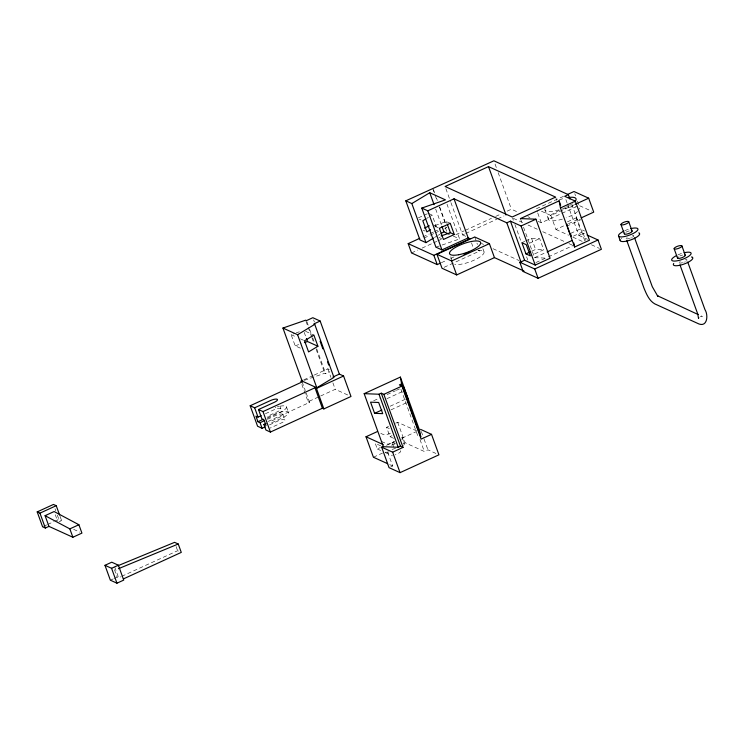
<?xml version="1.0" encoding="UTF-8"?>
<svg xmlns="http://www.w3.org/2000/svg" width="744" height="744" viewBox="0 0 744 744"><rect width="100%" height="100%" fill="white"/><g stroke="black" fill="none" stroke-linecap="round" stroke-linejoin="round"><path stroke-width="0.56" stroke-dasharray="3.72 2.79" d="M426.545 218.494L428.414 217.36M429.353 216.792L432.152 215.1L436.198 226.269L433.389 227.962M434.468 237.522L437.305 235.811M438.244 235.234L440.132 234.1M418.388 217.843L423.317 215.583M424.303 215.128L427.27 213.779M422.918 236.88L429.232 233.988M430.283 233.504L433.445 232.054M434.496 231.57L437.649 230.129M424.089 238.015L429.269 235.643M430.302 235.169L434.44 233.272M435.473 232.798L438.579 231.375M444.782 228.529L446.856 227.58L445.024 226.753M411.544 252.941L417.858 250.049M422.071 248.115L432.599 243.288M433.65 242.814L436.812 241.363M437.863 240.879L442.076 238.954M455.83 234.658L464.219 230.807M465.27 230.333L491.477 218.318M495.671 216.402L500.917 214.002M507.203 211.119L511.398 209.194L518.615 212.477M450.938 202.628L462.619 234.89L464.684 233.942M465.716 233.467L496.722 219.266M497.755 218.792L503.958 215.955M563.506 196.323L536.219 208.822L537.391 212.04M441.341 262.716L446.512 260.344M450.641 258.456L454.77 256.559M541.465 211.203L550.886 215.49L573.977 204.907M444.112 267.301L479.787 250.951L477.955 250.124M538.182 221.377L541.279 222.782L579.055 205.474L591.629 211.184M521.907 242.702L524.799 241.372M525.757 240.935L531.532 238.285L539.633 238.592L543.678 249.761L530.351 255.871M567.495 221.814L576.163 217.843L580.562 219.843L567.235 225.953M550.886 215.49L555.945 229.45L567.486 224.158M568.537 223.674L580.078 218.392M529.384 243.288L539.633 238.592M531.728 251.221L535.578 249.454L543.678 249.761M570.574 233.421L580.199 229.013L584.598 231.012M573.326 236.173L583.575 231.477M584.793 240.842L582.18 233.607L583.082 233.188L586.067 234.546M567.439 203.903L578.832 235.383L582.45 233.728L571.838 204.414M523.553 227.283L534.564 257.675L546.068 252.411M535.913 262.558L547.277 257.35M548.309 256.875L573.113 245.511M303.822 379.831L313.215 375.534M314.256 375.05L327.816 368.838L329.285 369.508M304.305 380.351L324.793 373.237L325.705 373.655L329.927 371.721M265.413 413.72L273.848 409.851A5.422 1.544 -19.9 0 1 280.525 408.549A5.422 1.544 -19.9 0 1 277.698 411.599L267.152 416.435M267.431 417.375L273.764 414.482A11.355 3.227 -19.9 0 1 287.742 411.758A11.355 3.227 -19.9 0 1 281.827 418.147L269.17 423.95M267.152 418.361L279.809 412.567A11.355 3.227 -19.9 0 0 286.505 407.219A11.355 3.227 -19.9 0 0 279.958 406.205M267.431 419.3L275.875 415.44A5.422 1.544 -19.9 0 1 282.543 414.138A5.422 1.544 -19.9 0 1 279.725 417.189L269.17 422.025M301.859 384.499L308.109 401.741L319.585 396.478M320.627 396.003L335.228 389.307L348.955 395.548M267.979 421.467L309.569 402.411L305.672 391.632M43.608 526.324L46.658 524.92M47.672 524.455L53.782 521.656M54.796 521.191L58.869 519.331L61.613 520.577L58.906 521.823M269.458 424.889L277.893 421.02A5.422 1.544 -19.9 0 1 284.561 419.718A5.422 1.544 -19.9 0 1 281.743 422.769L270.137 428.088M373.674 400.756L379.877 397.91M387.113 394.59L395.389 390.805M396.422 390.33L399.519 388.907M386.889 398.71L402.299 391.651M390.126 406.233L405.629 399.128M390.935 409.879L406.345 402.82M393.623 438.309L389.949 436.644L386.582 427.335L388.601 426.414M395.65 423.187L397.659 422.257L416.91 431.009L417.691 433.166M389.949 436.644L392.032 435.686M380.761 445.879L375.264 443.377L377.282 448.958L380.398 447.525M393.66 446.884L391.976 442.224L394.05 441.276M386.471 445.293L394.738 441.508M401.965 438.188L416.435 431.567M373.423 457.235L382.49 453.087M403.062 443.657L405.071 442.736L424.322 451.487L427.94 449.832L435.938 453.468M110.363 580.199L113.265 578.869M114.232 578.423L117.143 577.093L118.612 577.753L120.714 576.786M121.765 576.312L177.611 550.727L180.355 551.974M390.86 466.814L392.674 465.986L387.605 451.98M700.244 316.535L702.522 316.516L699.258 315.028M435.026 225.478L446.344 221.554L450.25 223.321M435.919 247.166L459.597 238.945L447.014 204.209M300.325 348.155L295.163 345.811L291.127 334.642L295.238 333.219M296.27 332.856L299.358 331.787M295.163 345.811L301.339 343.672M534.564 257.675L545.65 258.094M578.832 235.383L587.537 239.336M591.424 244.757L599.394 248.384M527.887 216.69L529.942 217.629M555.945 229.45L568.63 235.216M572.861 237.141L582.375 241.465M513.36 218.345L523.841 223.107M528.035 225.013L537.466 229.301M542.711 231.691L564.724 241.698M568.918 243.604L572.062 245.036M428.256 213.323L432.152 215.1M462.619 234.89L465.763 236.322M481.489 243.474L483.581 244.423M493.021 248.71L519.228 260.632M433.268 224.93L436.198 226.269M419.207 219.117L421.002 219.936M434.896 226.25L438.495 227.887M453.319 236.099L459.597 238.945M423.243 230.277L425.047 231.096M438.941 237.42L441.638 238.647M305.561 331.303L313.884 335.088M291.127 334.642L296.279 336.995M300.409 338.864L303.506 340.278M386.582 427.335L389.335 428.591M380.761 433.352L383.504 434.608A5.422 1.544 -19.9 0 0 391.604 432.562M308.109 401.741L309.569 402.411M391.976 442.224L397.473 444.726M381.374 441.406L386.871 443.908A5.422 1.544 -19.9 0 0 394.432 442.168M377.282 448.958L382.779 451.459M385.42 452.575L390.916 455.077A5.422 1.544 -19.9 0 0 392.516 455.226M389.633 464.6L392.674 465.986M73.6 529.328L79.841 532.165M574.777 193.654L575.558 195.802M577.502 201.178L579.055 205.474M583.082 233.188L585.705 240.424M576.163 217.843L580.199 229.013M565.868 199.559L567.04 202.814M555.591 197.113L556.763 200.341M544.98 210.003L548.347 219.303M537.782 213.119L541.279 222.782M531.532 238.285L535.578 249.454M520.409 218.597L521.981 222.94M495.048 164.033L496.601 168.33M498.164 172.636L511.398 209.194M512.579 218.076L513.36 220.233M514.913 224.53L521.144 241.735M526.594 256.792L527.766 260.019M482.893 248.682L484.019 251.788M474.737 236.992L477.462 244.506M471.501 242.869L472.998 246.999M445.879 188.65L450.557 201.559M446.344 221.554L447.079 223.581M433.464 189.739L434.626 192.966M436.579 198.341L437.351 200.489M439.695 206.944L445.526 223.079M432.71 188.502L434.673 193.924M435.063 195.012L437.026 200.443M439.388 206.953L445.284 223.237M445.396 227.785L446.893 231.923M435.649 209.018L441.936 226.39M450.706 256.81L451.831 259.916M421.309 431.511L423.643 437.974M424.034 439.053L427.94 449.832M420.025 439.63L424.322 451.487M400.923 389.242L418.556 437.956M397.659 422.257L405.071 442.736M402.272 437.807L404.29 443.387M313.615 319.873L314.405 322.04M327.816 368.838L330.941 377.459M332.894 382.844L335.228 389.307M306.9 321.696L309.244 328.188M309.644 329.267L312.378 336.846M312.778 337.934L314.731 343.347M316.693 348.759L325.705 373.655M305.979 321.278L311.466 336.428M311.857 337.516L313.819 342.928M316.172 349.42L324.793 373.237M304.212 332.382L306.044 337.46M302.157 381.932L305.282 390.553M286.431 406.801L288.449 412.381M280.107 406.782L280.86 408.856M282.878 414.436L284.906 420.025M176.096 546.533L177.611 550.727M114.734 567.058L118.612 577.753M114.446 569.644L117.143 577.093M60.078 516.327L61.613 520.577M55.019 508.691L55.781 510.821M57.325 515.071L58.869 519.331M55.289 514.746L57.614 521.163M275.159 407.526A11.355 3.227 -19.9 0 1 275.857 407.293M277.261 406.866A11.355 3.227 -19.9 0 1 279.298 406.345M403.592 442.764A11.355 3.227 -19.9 0 1 403.527 445.396M388.824 451.952A11.355 3.227 -19.9 0 1 385.076 452.194M401.565 437.174A11.355 3.227 -19.9 0 1 401.76 439.518M394.999 443.861A11.355 3.227 -19.9 0 1 390.842 445.396M400.412 450.724A5.422 1.544 -19.9 0 1 395.287 454.649M395.566 448.195A5.422 1.544 -19.9 0 1 391.651 449.478M572.378 203.698A16.517 4.687 -19.9 0 1 572.071 203.912M571.085 204.554A16.517 4.687 -19.9 0 1 570.016 205.195M569.253 205.614A16.517 4.687 -19.9 0 1 568.063 206.246M567.644 206.451A16.517 4.687 -19.9 0 1 566.379 207.055M565.496 207.446A16.517 4.687 -19.9 0 1 564.603 207.827M563.236 208.376A16.517 4.687 -19.9 0 1 562.78 208.553M559.051 209.808A16.517 4.687 -19.9 0 1 544.915 209.278M544.989 208.962A16.517 4.687 -19.9 0 1 545.306 208.274M559.172 199.885A16.517 4.687 -19.9 0 1 565.17 198.118M579.409 208.078A16.517 4.687 -19.9 0 1 579.399 209.12M577.595 211.547A16.517 4.687 -19.9 0 1 566.147 217.853M562.418 219.117A16.517 4.687 -19.9 0 1 548.328 219.238A16.517 4.687 -19.9 0 1 559.786 210.254M562.538 209.194A16.517 4.687 -19.9 0 1 575.521 206.553M478.085 250.328A16.517 4.687 -19.9 0 1 478.531 257.889A16.517 4.687 -19.9 0 1 454.714 264.269M679.811 256.02A4.129 1.172 -19.9 0 1 682.667 255.043M677.998 254.839A10.323 2.929 -19.9 0 1 682.592 253.155M685.382 259.526A4.129 1.172 -19.9 0 1 686.814 260.409M686.321 260.902A4.129 1.172 -19.9 0 1 685.717 261.33M684.434 262A4.129 1.172 -19.9 0 1 683.866 262.241M682.592 262.678A4.129 1.172 -19.9 0 1 679.272 262.26M679.821 261.665A4.129 1.172 -19.9 0 1 680.258 261.349M632.409 235.337A4.129 1.172 -19.9 0 1 632.558 237.159M631.489 237.736A4.129 1.172 -19.9 0 1 630.707 238.071M629.666 238.433A4.129 1.172 -19.9 0 1 626.113 238.089M626.801 237.392A4.129 1.172 -19.9 0 1 627.183 237.131M621.203 238.582A10.323 2.929 -19.9 0 1 621.789 238.071M624.839 230.668A10.323 2.929 -19.9 0 1 629.722 228.91M625.853 232.258A4.129 1.172 -19.9 0 1 629.619 230.845"/><path stroke-width="1.12" d="M626.82 240.684L644.053 288.309C646.443 294.029 649.075 300.585 654.692 303.84L699.053 324.012C707.581 327.072 708.325 314.666 704.977 309.671L687.735 262.046M697.779 314.191L698.523 318.367L698.839 317.669M569.876 198.983L568.304 194.64L493.876 160.806L405.806 200.824L411.832 203.568L429.753 192.733L445.442 199.866L421.774 208.088L435.919 247.166L441.955 249.91L468.171 237.894L470.003 238.731L433.836 255.304L408.177 243.632L419.756 238.331M425.615 219.052L422.806 220.754L426.851 231.923L430.59 229.654M405.806 200.824L419.951 239.912L425.987 242.646L433.529 238.089M441.071 233.523L443.908 231.812L449.134 234.193M282.943 328.058L297.609 334.726L314.749 324.356L333.954 377.403L316.814 387.773L302.148 381.105L282.943 328.058L305.589 320.19L306.5 320.608L312.833 317.707L320.162 321.045L339.366 374.093L343.579 376.008L350.991 396.478L323.873 408.912L322.403 408.242L314.991 387.764L263.004 411.59L258.512 409.544L274.331 402.299A5.422 1.544 -19.9 0 0 277.159 399.249A5.422 1.544 -19.9 0 0 270.481 400.551L254.662 407.796L250.17 405.759L302.157 381.932L300.697 381.263L302.78 380.314M317.93 346.258L308.583 351.912L304.538 340.743L313.884 335.088L317.93 346.258L307.514 341.524L304.426 342.593M488.501 166.61L445.098 186.502L512.188 217.006L555.591 197.113L488.501 166.61L506.022 215.007M421.774 208.088L427.8 210.822L454.026 198.806L506.813 222.809L520.967 261.897L524.585 260.242L535.215 265.078L550.086 258.261L535.931 219.182L520.409 218.597L559.107 200.861L560.678 205.205M424.406 228.11L429.334 225.851M454.286 234.49L443.443 239.466L439.397 228.296L450.25 223.321L454.286 234.49L450.39 232.714L441.127 235.932M494.453 257.619L456.677 274.927L442.01 268.259L436.961 254.309L474.737 236.992L489.403 243.66L494.453 257.619L523.004 270.602M567.709 194.398L574.005 191.515L588.671 198.183L593.721 212.133L581.129 217.908M506.813 222.809L510.431 221.154L521.06 225.99L535.215 265.078M568.304 194.64L564.687 196.295L575.317 201.131L589.462 240.219L574.601 247.027L560.446 207.948L559.107 200.861M521.06 225.99L535.931 219.182M560.446 207.948L575.317 201.131M408.177 243.632L411.544 252.941L437.212 264.604L440.309 263.19M320.162 321.045L313.838 323.947L314.749 324.356M436.961 254.309L451.627 260.967L489.403 243.66M575.028 204.433L588.671 198.183M525.952 253.871L530.351 255.871L526.306 244.702L521.907 242.702L525.952 253.871L529.802 252.104M587.062 235.002L598.018 239.977L601.385 249.287L538.098 278.284L523.153 271.495L519.786 262.186L520.967 261.897M547.11 251.928L572.21 240.424M523.153 271.495L524.055 271.076M519.786 262.186L534.722 268.984L598.018 239.977M48.955 526.38L45.086 515.676L54.126 511.537L78.892 524.734L81.924 533.113L72.875 537.252L48.955 526.38L45.338 528.035L42.594 526.789L37.2 511.9L53.475 504.441L56.228 505.688L59.687 515.257M333.042 376.985L339.366 374.093M37.2 511.9L39.953 513.146L56.228 505.688M314.991 387.764L316.46 388.433L343.579 376.008M265.236 426.824L262.074 428.274L260.047 422.685L257.945 421.727L255.917 416.147L258.029 417.105L261.191 415.654M257.945 421.727L263.218 419.309M260.047 422.685L264.269 420.751M322.403 408.242L270.407 432.059L265.924 430.023L263.897 424.433L266.008 423.476M383.448 446.344L381.644 447.172L392.646 452.175L403.043 447.404L400.477 446.242L398.217 447.274L383.365 446.716L364.169 393.669L400.337 377.096L419.532 430.144L420.816 436.914L401.621 383.876L400.337 377.096M45.086 515.676L69.843 528.882L78.892 524.734M364.169 393.669L379.012 394.227L381.272 393.195L383.839 394.357L403.043 447.404M401.621 383.876L399.361 384.908L401.918 386.08L421.123 439.118L431.52 434.357L438.932 454.826L400.058 472.645L389.056 467.641L381.644 447.172M383.839 394.357L401.918 386.08M374.613 413.339L382.714 413.645L378.668 402.476L370.568 402.169L374.613 413.339L381.849 410.028M387.605 463.679L373.423 457.235L366.011 436.765L377.087 431.687M104.969 565.31L111.749 562.204L118.352 565.198L123.737 580.087L116.957 583.194L110.363 580.199L104.969 565.31L111.572 568.304L116.957 583.194M111.572 568.304L118.352 565.198M123.327 578.944L181.276 552.392L178.244 544.013L174.58 542.348L117.943 565.728M118.398 568.723L178.244 544.013M657.557 295.805L698.197 314.554M420.527 429.353L431.52 434.357M366.011 436.765L383.234 444.596M263.897 424.433L266.008 425.401L263.99 419.811L261.879 418.853L258.512 409.544M262.074 428.274L257.582 426.228L250.17 405.759M658.059 296.298L657.417 295.656L657.901 296.14M657.482 295.721L652.283 286.71L634.586 237.875M681.904 245.92A4.129 1.172 -19.9 0 1 676.417 248.989A4.129 1.172 -19.9 0 1 675.738 247.073A4.129 1.172 -19.9 0 1 681.904 245.92L685.271 255.229M674.138 248.728L677.505 258.038M679.97 264.855L697.714 313.949M628.745 221.749A4.129 1.172 -19.9 0 1 623.258 224.818A4.129 1.172 -19.9 0 1 622.579 222.902A4.129 1.172 -19.9 0 1 628.745 221.749L632.112 231.059M620.98 224.558L624.346 233.867M618.524 235.969L620.208 240.628M567.598 226.967L570.908 236.099M534.722 268.984L538.098 278.284M510.431 221.154L524.585 260.242M454.026 198.806L468.171 237.894M447.451 224.595L450.39 232.714M429.753 192.733L434.078 204.674M441.936 226.39L443.908 231.812M451.627 260.967L456.677 274.927M427.8 210.822L441.955 249.91M433.836 255.304L437.212 264.604M411.832 203.568L425.987 242.646M381.272 393.195L400.477 446.242M379.012 394.227L398.217 447.274M392.646 452.175L400.058 472.645M320.106 341.264L322.849 348.843M327.555 361.835L328.727 365.081M306.416 338.474L307.514 341.524M297.609 334.726L316.814 387.773M316.46 388.433L323.873 408.912M263.004 411.59L270.407 432.059M254.662 407.796L258.029 417.105M69.843 528.882L72.875 537.252M39.953 513.146L45.338 528.035M573.829 242.981L574.601 247.027M570.75 234.341L571.094 236.192M566.881 224.102L567.235 225.953M568.965 197.43A16.517 4.687 -19.9 0 1 574.647 201.829M463.94 254.15A16.517 4.687 -19.9 0 1 464.842 253.778M465.753 253.416A16.517 4.687 -19.9 0 1 466.683 253.072M468.078 252.579A16.517 4.687 -19.9 0 1 469.008 252.272M684.833 254.913A4.129 1.172 -19.9 0 1 681.253 257.917A4.129 1.172 -19.9 0 1 678.072 257.071M684.024 252.783A10.323 2.929 -19.9 0 1 689.772 255.462A10.323 2.929 -19.9 0 1 674.38 261.098A10.323 2.929 -19.9 0 1 676.668 255.471M692.273 257.219A10.323 2.929 -19.9 0 1 683.327 264.306A10.323 2.929 -19.9 0 1 673.72 263.488M691.539 256.959A10.323 2.929 -19.9 0 1 691.939 257.071M639.496 233.374A10.323 2.929 -19.9 0 1 630.317 240.079A10.323 2.929 -19.9 0 1 620.217 239.977M638.78 232.9A10.323 2.929 -19.9 0 1 639.366 233.235M630.577 228.678A10.323 2.929 -19.9 0 1 636.659 231.245A10.323 2.929 -19.9 0 1 621.156 236.927A10.323 2.929 -19.9 0 1 623.77 231.17M631.293 230.687A4.129 1.172 -19.9 0 1 628.801 233.504A4.129 1.172 -19.9 0 1 624.607 233.198M407.703 398.18L403.657 387.01L408.4 401.872L407.703 398.18M458.713 254.727A16.517 4.687 -19.9 0 0 480.652 242.479A16.517 4.687 -19.9 0 0 455.988 247.073A16.517 4.687 -19.9 0 0 458.713 254.727"/></g></svg>
